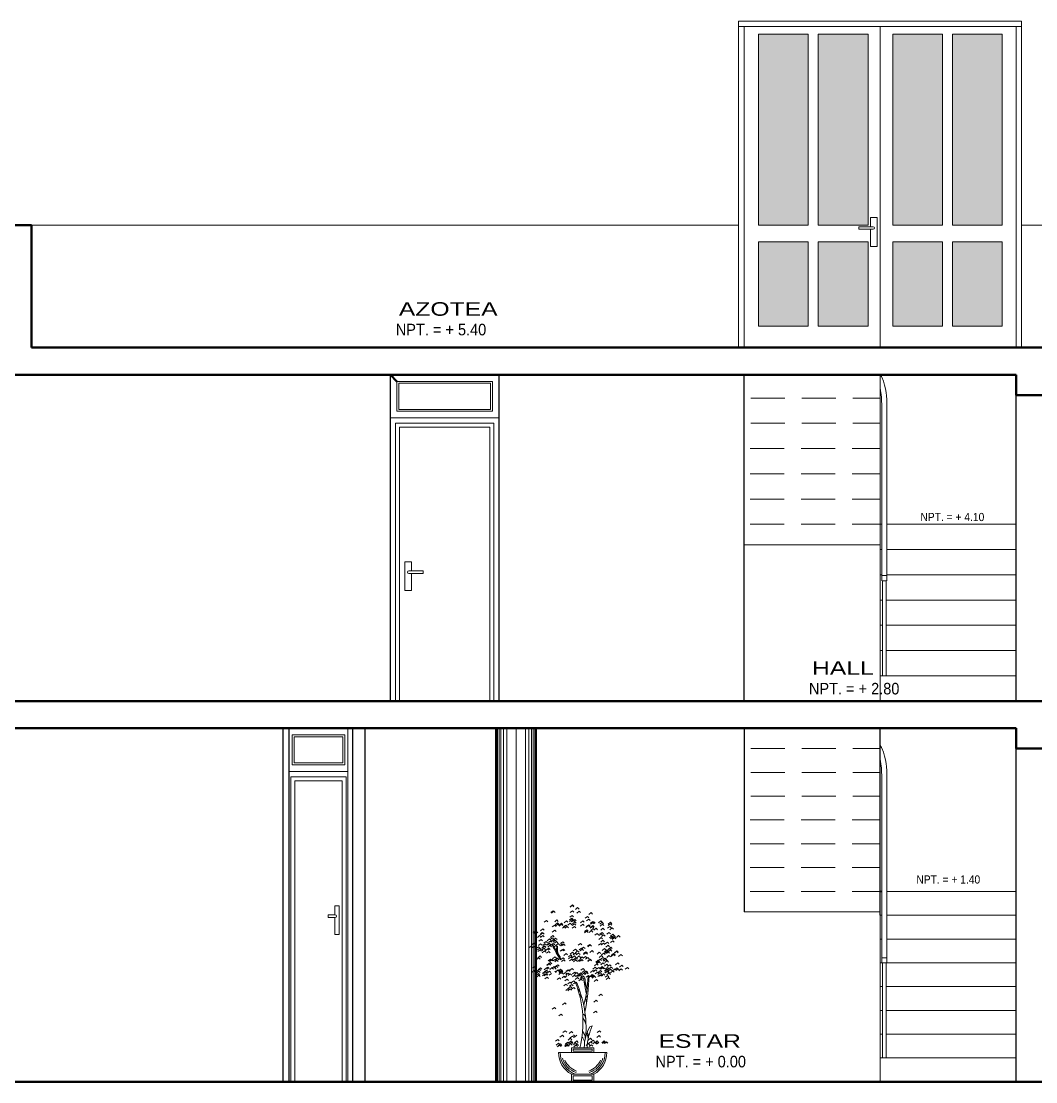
# Model space of a CAD drawing. Header units: millimetres. Extents: x 2033 to 2295, y 1536 to 1691.
# Drawn here: x 2142.17 to 2149.63, y 1618.87 to 1626.67 of the extents above; entities that cross this region are included whole.
import ezdxf

# ---------------------------------------------------------------- set-up
doc = ezdxf.new("R2010")
doc.units = ezdxf.units.MM
doc.linetypes.add('HIDDEN2', pattern=[4.7625, 3.175, -1.5875])
doc.linetypes.add('RAYITAS', pattern=[0.375, 0.25, -0.125])
for name, color, linetype, lineweight in [('Detalles', 245, 'Continuous', 13), ('FACHADA', 40, 'Continuous', 35), ('muro bajo', 61, 'Continuous', 30), ('muroalto', 12, 'Continuous', 50), ('murolejos', 73, 'Continuous', 18), ('MUROS BAJOS', 80, 'Continuous', 25), ('PROYECCIONES', 127, 'HIDDEN2', 5), ('Puertas y ventanas', 163, 'Continuous', 5), ('TEXTOS', 7, 'Continuous', 5), ('Texturas', 8, 'Continuous', 0), ('Verde', 58, 'Continuous', 13)]:
    doc.layers.add(name, color=color, linetype=linetype, lineweight=lineweight)
doc.styles.add('ARDELG', font='arial.ttf', dxfattribs={"width": 0.9, "height": 0.1})
doc.styles.add('ARIAL', font='arial.ttf', dxfattribs={"width": 1.3, "height": 0.1})

# ---------------------------------------------------------------- blocks, each defined once
blk = doc.blocks.new('MANETA1D', base_point=(2.65, 2.69))
for points in [[(2.65, 2.55), (2.65, 2.77), (2.7, 2.77), (2.7, 2.7)], [(2.7, 2.68), (2.7, 2.55), (2.65, 2.55)]]:
    blk.add_lwpolyline(points)
blk.add_lwpolyline([(2.68, 2.7), (2.79, 2.7), (2.79, 2.68), (2.68, 2.68, -1), (2.68, 2.7)], format="xyb")
blk = doc.blocks.new('verdes')
for p, q in [((737.868, 510.578), (737.84, 510.555)), ((737.886, 510.56), (737.868, 510.578)), ((738.108, 510.652), (738.08, 510.629)), ((738.108, 510.646), (738.08, 510.623)), ((738.108, 510.578), (738.08, 510.555)), ((738.125, 510.635), (738.108, 510.652)), ((738.125, 510.629), (738.108, 510.646)), ((738.125, 510.56), (738.108, 510.578)), ((738.171, 510.617), (738.143, 510.595)), ((738.188, 510.6), (738.171, 510.617)), ((737.783, 510.458), (737.754, 510.435)), ((737.8, 510.441), (737.783, 510.458)), ((737.874, 510.572), (737.846, 510.549)), ((737.891, 510.555), (737.874, 510.572)), ((737.914, 510.464), (737.886, 510.441)), ((737.931, 510.446), (737.914, 510.464)), ((738.034, 510.452), (738.005, 510.429)), ((738.051, 510.435), (738.034, 510.452)), ((738.097, 510.486), (738.068, 510.464)), ((738.097, 510.469), (738.068, 510.446)), ((738.103, 510.521), (738.074, 510.498)), ((738.12, 510.464), (738.091, 510.441)), ((738.114, 510.469), (738.097, 510.486)), ((738.114, 510.452), (738.097, 510.469)), ((738.12, 510.504), (738.103, 510.521)), ((738.137, 510.469), (738.108, 510.446)), ((738.137, 510.446), (738.12, 510.464)), ((738.154, 510.452), (738.137, 510.469)), ((738.188, 510.572), (738.16, 510.549)), ((738.205, 510.555), (738.188, 510.572)), ((738.234, 510.452), (738.205, 510.429)), ((738.251, 510.435), (738.234, 510.452)), ((738.291, 510.509), (738.262, 510.486)), ((738.308, 510.475), (738.28, 510.452)), ((738.308, 510.492), (738.291, 510.509)), ((738.337, 510.555), (738.308, 510.532)), ((738.337, 510.555), (738.308, 510.532)), ((738.325, 510.458), (738.308, 510.475)), ((738.36, 510.446), (738.331, 510.424)), ((738.354, 510.538), (738.337, 510.555)), ((738.354, 510.538), (738.337, 510.555)), ((738.377, 510.429), (738.36, 510.446)), ((738.457, 510.452), (738.428, 510.429)), ((738.474, 510.435), (738.457, 510.452)), ((737.645, 510.326), (737.616, 510.303)), ((737.662, 510.32), (737.633, 510.297)), ((737.662, 510.309), (737.645, 510.326)), ((737.679, 510.303), (737.662, 510.32)), ((737.739, 510.353), (737.71, 510.33)), ((737.756, 510.336), (737.739, 510.353)), ((737.886, 510.401), (737.857, 510.378)), ((737.886, 510.338), (737.857, 510.315)), ((737.903, 510.384), (737.886, 510.401)), ((737.903, 510.321), (737.886, 510.338)), ((737.92, 510.429), (737.891, 510.406)), ((737.926, 510.412), (737.897, 510.389)), ((737.937, 510.412), (737.92, 510.429)), ((737.943, 510.395), (737.926, 510.412)), ((737.971, 510.424), (737.943, 510.401)), ((737.971, 510.412), (737.943, 510.389)), ((737.988, 510.406), (737.971, 510.424)), ((737.988, 510.395), (737.971, 510.412)), ((738.011, 510.384), (737.983, 510.361)), ((738.023, 510.401), (737.994, 510.378)), ((738.028, 510.367), (738.011, 510.384)), ((738.04, 510.384), (738.011, 510.361)), ((738.04, 510.384), (738.023, 510.401)), ((738.057, 510.367), (738.04, 510.384)), ((738.08, 510.424), (738.051, 510.401)), ((738.097, 510.406), (738.08, 510.424)), ((738.131, 510.418), (738.103, 510.395)), ((738.131, 510.384), (738.103, 510.361)), ((738.137, 510.441), (738.108, 510.418)), ((738.148, 510.401), (738.131, 510.418)), ((738.148, 510.367), (738.131, 510.384)), ((738.154, 510.424), (738.137, 510.441)), ((738.234, 510.412), (738.205, 510.389)), ((738.251, 510.395), (738.234, 510.412)), ((738.285, 510.344), (738.257, 510.321)), ((738.285, 510.344), (738.257, 510.321)), ((738.285, 510.327), (738.257, 510.304)), ((738.302, 510.395), (738.274, 510.372)), ((738.308, 510.406), (738.28, 510.384)), ((738.302, 510.327), (738.285, 510.344)), ((738.302, 510.327), (738.285, 510.344)), ((738.302, 510.309), (738.285, 510.327)), ((738.32, 510.378), (738.302, 510.395)), ((738.325, 510.389), (738.308, 510.406)), ((738.342, 510.332), (738.314, 510.309)), ((738.354, 510.384), (738.325, 510.361)), ((738.36, 510.435), (738.331, 510.412)), ((738.36, 510.395), (738.331, 510.372)), ((738.363, 510.357), (738.334, 510.334)), ((738.371, 510.441), (738.342, 510.418)), ((738.359, 510.315), (738.342, 510.332)), ((738.371, 510.367), (738.354, 510.384)), ((738.377, 510.418), (738.36, 510.435)), ((738.377, 510.378), (738.36, 510.395)), ((738.38, 510.34), (738.363, 510.357)), ((738.388, 510.424), (738.371, 510.441)), ((738.399, 510.361), (738.371, 510.338)), ((738.417, 510.344), (738.399, 510.361)), ((738.474, 510.435), (738.445, 510.412)), ((738.479, 510.412), (738.451, 510.389)), ((738.485, 510.361), (738.457, 510.338)), ((738.491, 510.418), (738.474, 510.435)), ((738.497, 510.395), (738.479, 510.412)), ((738.502, 510.344), (738.485, 510.361)), ((738.571, 510.384), (738.542, 510.361)), ((738.577, 510.435), (738.548, 510.412)), ((738.577, 510.418), (738.548, 510.395)), ((738.588, 510.367), (738.571, 510.384)), ((738.599, 510.367), (738.571, 510.344)), ((738.594, 510.418), (738.577, 510.435)), ((738.594, 510.401), (738.577, 510.418)), ((738.616, 510.349), (738.599, 510.367)), ((737.645, 510.183), (737.616, 510.16)), ((737.662, 510.166), (737.645, 510.183)), ((737.7, 510.271), (737.672, 510.248)), ((737.72, 510.224), (737.691, 510.201)), ((737.717, 510.254), (737.7, 510.271)), ((737.733, 510.309), (737.705, 510.286)), ((737.739, 510.304), (737.71, 510.281)), ((737.739, 510.271), (737.71, 510.248)), ((737.737, 510.207), (737.72, 510.224)), ((737.75, 510.292), (737.733, 510.309)), ((737.756, 510.287), (737.739, 510.304)), ((737.756, 510.254), (737.739, 510.271)), ((737.782, 510.199), (737.753, 510.177)), ((737.799, 510.182), (737.782, 510.199)), ((737.823, 510.23), (737.794, 510.207)), ((737.84, 510.207), (737.811, 510.184)), ((737.84, 510.212), (737.823, 510.23)), ((737.857, 510.242), (737.828, 510.219)), ((737.863, 510.27), (737.834, 510.247)), ((737.864, 510.218), (737.836, 510.195)), ((737.857, 510.19), (737.84, 510.207)), ((737.874, 510.225), (737.857, 510.242)), ((737.88, 510.252), (737.863, 510.27)), ((737.882, 510.201), (737.864, 510.218)), ((737.894, 510.212), (737.866, 510.189)), ((737.898, 510.238), (737.87, 510.215)), ((737.91, 510.198), (737.882, 510.175)), ((737.911, 510.195), (737.894, 510.212)), ((737.915, 510.221), (737.898, 510.238)), ((737.927, 510.181), (737.91, 510.198)), ((737.986, 510.194), (737.957, 510.171)), ((738.003, 510.177), (737.986, 510.194)), ((738.411, 510.298), (738.382, 510.275)), ((738.428, 510.281), (738.411, 510.298)), ((738.462, 510.292), (738.434, 510.27)), ((738.462, 510.247), (738.434, 510.224)), ((738.474, 510.309), (738.445, 510.287)), ((738.485, 510.212), (738.457, 510.19)), ((738.479, 510.275), (738.462, 510.292)), ((738.479, 510.23), (738.462, 510.247)), ((738.497, 510.281), (738.468, 510.258)), ((738.491, 510.292), (738.474, 510.309)), ((738.502, 510.195), (738.485, 510.212)), ((738.514, 510.264), (738.497, 510.281)), ((738.542, 510.19), (738.514, 510.167)), ((738.559, 510.309), (738.531, 510.287)), ((738.559, 510.173), (738.542, 510.19)), ((738.577, 510.292), (738.559, 510.309)), ((738.594, 510.264), (738.565, 510.241)), ((738.605, 510.287), (738.577, 510.264)), ((738.605, 510.252), (738.577, 510.23)), ((738.605, 510.207), (738.577, 510.184)), ((738.622, 510.27), (738.594, 510.247)), ((738.611, 510.247), (738.594, 510.264)), ((738.628, 510.252), (738.599, 510.23)), ((738.628, 510.252), (738.599, 510.23)), ((738.628, 510.247), (738.599, 510.224)), ((738.622, 510.27), (738.605, 510.287)), ((738.622, 510.235), (738.605, 510.252)), ((738.622, 510.19), (738.605, 510.207)), ((738.639, 510.252), (738.622, 510.27)), ((738.645, 510.235), (738.628, 510.252)), ((738.645, 510.235), (738.628, 510.252)), ((738.645, 510.23), (738.628, 510.247)), ((738.679, 510.27), (738.651, 510.247)), ((738.696, 510.252), (738.679, 510.27)), ((737.595, 510.141), (737.566, 510.118)), ((737.612, 510.124), (737.595, 510.141)), ((737.629, 510.177), (737.6, 510.154)), ((737.642, 510.141), (737.613, 510.118)), ((737.646, 510.16), (737.629, 510.177)), ((737.659, 510.124), (737.642, 510.141)), ((737.686, 510.133), (737.657, 510.11)), ((737.703, 510.115), (737.674, 510.093)), ((737.707, 510.096), (737.679, 510.073)), ((737.712, 510.169), (737.684, 510.146)), ((737.703, 510.115), (737.686, 510.133)), ((737.72, 510.098), (737.703, 510.115)), ((737.724, 510.079), (737.707, 510.096)), ((737.729, 510.152), (737.712, 510.169)), ((737.756, 510.113), (737.727, 510.09)), ((737.758, 510.081), (737.73, 510.058)), ((737.761, 510.143), (737.733, 510.121)), ((737.761, 510.138), (737.733, 510.115)), ((737.766, 510.169), (737.738, 510.146)), ((737.773, 510.096), (737.756, 510.113)), ((737.775, 510.064), (737.758, 510.081)), ((737.778, 510.126), (737.761, 510.143)), ((737.778, 510.121), (737.761, 510.138)), ((737.783, 510.152), (737.766, 510.169)), ((737.797, 510.105), (737.769, 510.083)), ((737.812, 510.115), (737.783, 510.092)), ((737.812, 510.074), (737.783, 510.051)), ((737.817, 510.178), (737.788, 510.155)), ((737.823, 510.173), (737.794, 510.15)), ((737.814, 510.088), (737.797, 510.105)), ((737.828, 510.15), (737.8, 510.127)), ((737.828, 510.15), (737.8, 510.127)), ((737.829, 510.098), (737.812, 510.115)), ((737.829, 510.057), (737.812, 510.074)), ((737.834, 510.161), (737.817, 510.178)), ((737.84, 510.155), (737.823, 510.173)), ((737.846, 510.133), (737.828, 510.15)), ((737.868, 510.173), (737.84, 510.15)), ((737.886, 510.155), (737.868, 510.173)), ((737.902, 510.148), (737.88, 510.13)), ((737.928, 510.172), (737.899, 510.149)), ((737.919, 510.131), (737.902, 510.148)), ((737.945, 510.155), (737.928, 510.172)), ((737.978, 510.168), (737.949, 510.145)), ((737.983, 510.098), (737.954, 510.076)), ((737.994, 510.104), (737.965, 510.081)), ((738, 510.164), (737.971, 510.142)), ((737.995, 510.151), (737.978, 510.168)), ((738, 510.081), (737.983, 510.098)), ((738.011, 510.087), (737.994, 510.104)), ((738.017, 510.147), (738, 510.164)), ((738.108, 510.064), (738.08, 510.041)), ((738.125, 510.047), (738.108, 510.064)), ((738.143, 510.104), (738.114, 510.081)), ((738.143, 510.053), (738.114, 510.03)), ((738.16, 510.087), (738.143, 510.104)), ((738.171, 510.081), (738.143, 510.058)), ((738.16, 510.036), (738.143, 510.053)), ((738.182, 510.053), (738.154, 510.03)), ((738.188, 510.064), (738.171, 510.081)), ((738.205, 510.173), (738.177, 510.15)), ((738.2, 510.036), (738.182, 510.053)), ((738.217, 510.115), (738.188, 510.093)), ((738.228, 510.104), (738.2, 510.081)), ((738.222, 510.155), (738.205, 510.173)), ((738.245, 510.127), (738.217, 510.104)), ((738.234, 510.098), (738.217, 510.115)), ((738.245, 510.087), (738.228, 510.104)), ((738.262, 510.11), (738.245, 510.127)), ((738.274, 510.07), (738.245, 510.047)), ((738.274, 510.058), (738.245, 510.036)), ((738.274, 510.058), (738.245, 510.036)), ((738.291, 510.053), (738.274, 510.07)), ((738.291, 510.041), (738.274, 510.058)), ((738.291, 510.041), (738.274, 510.058)), ((738.32, 510.161), (738.291, 510.138)), ((738.325, 510.155), (738.297, 510.133)), ((738.337, 510.144), (738.32, 510.161)), ((738.35, 510.084), (738.322, 510.061)), ((738.342, 510.138), (738.325, 510.155)), ((738.367, 510.066), (738.35, 510.084)), ((738.439, 510.064), (738.411, 510.041)), ((738.457, 510.173), (738.428, 510.15)), ((738.457, 510.047), (738.439, 510.064)), ((738.474, 510.155), (738.457, 510.173)), ((738.491, 510.178), (738.462, 510.155)), ((738.497, 510.053), (738.468, 510.03)), ((738.502, 510.11), (738.474, 510.087)), ((738.508, 510.161), (738.491, 510.178)), ((738.525, 510.07), (738.497, 510.047)), ((738.514, 510.036), (738.497, 510.053)), ((738.519, 510.093), (738.502, 510.11)), ((738.531, 510.093), (738.502, 510.07)), ((738.542, 510.081), (738.514, 510.058)), ((738.548, 510.15), (738.519, 510.127)), ((738.548, 510.07), (738.519, 510.047)), ((738.542, 510.053), (738.525, 510.07)), ((738.548, 510.076), (738.531, 510.093)), ((738.571, 510.11), (738.542, 510.087)), ((738.559, 510.064), (738.542, 510.081)), ((738.565, 510.133), (738.548, 510.15)), ((738.577, 510.093), (738.548, 510.07)), ((738.565, 510.053), (738.548, 510.07)), ((738.582, 510.127), (738.554, 510.104)), ((738.588, 510.093), (738.571, 510.11)), ((738.594, 510.076), (738.577, 510.093)), ((738.599, 510.11), (738.582, 510.127)), ((738.656, 510.081), (738.628, 510.058)), ((738.656, 510.076), (738.628, 510.053)), ((738.674, 510.064), (738.656, 510.081)), ((738.674, 510.058), (738.656, 510.076)), ((737.689, 509.995), (737.661, 509.973)), ((737.706, 510.018), (737.677, 509.995)), ((737.706, 509.978), (737.689, 509.995)), ((737.723, 510), (737.706, 510.018)), ((737.817, 509.927), (737.788, 509.904)), ((737.817, 509.921), (737.788, 509.899)), ((737.834, 509.979), (737.806, 509.956)), ((737.834, 509.939), (737.806, 509.916)), ((737.846, 509.973), (737.817, 509.95)), ((737.834, 509.91), (737.817, 509.927)), ((737.834, 509.904), (737.817, 509.921)), ((737.857, 509.973), (737.828, 509.95)), ((737.851, 509.961), (737.834, 509.979)), ((737.851, 509.921), (737.834, 509.939)), ((737.863, 509.956), (737.846, 509.973)), ((737.874, 509.956), (737.857, 509.973)), ((737.89, 510.006), (737.861, 509.983)), ((737.897, 509.979), (737.868, 509.956)), ((737.914, 509.967), (737.886, 509.944)), ((737.907, 509.989), (737.89, 510.006)), ((737.921, 509.989), (737.893, 509.966)), ((737.914, 509.962), (737.897, 509.979)), ((737.931, 509.95), (737.914, 509.967)), ((737.938, 509.971), (737.921, 509.989)), ((737.992, 509.996), (737.963, 509.973)), ((737.999, 509.972), (737.971, 509.949)), ((738.009, 509.979), (737.992, 509.996)), ((738.016, 509.954), (737.999, 509.972)), ((738.028, 510.047), (738, 510.024)), ((738.045, 510.03), (738.028, 510.047)), ((738.085, 510.03), (738.057, 510.007)), ((738.087, 510.006), (738.059, 509.983)), ((738.098, 509.98), (738.069, 509.958)), ((738.103, 510.013), (738.085, 510.03)), ((738.104, 509.989), (738.087, 510.006)), ((738.115, 509.963), (738.098, 509.98)), ((738.131, 510.018), (738.103, 509.996)), ((738.131, 509.984), (738.103, 509.961)), ((738.149, 509.97), (738.12, 509.947)), ((738.154, 509.996), (738.125, 509.973)), ((738.148, 510.001), (738.131, 510.018)), ((738.148, 509.967), (738.131, 509.984)), ((738.166, 509.953), (738.149, 509.97)), ((738.171, 509.979), (738.154, 509.996)), ((738.188, 510.018), (738.16, 509.996)), ((738.2, 509.973), (738.171, 509.95)), ((738.205, 510.001), (738.188, 510.018)), ((738.222, 509.973), (738.194, 509.95)), ((738.228, 510.007), (738.2, 509.984)), ((738.217, 509.956), (738.2, 509.973)), ((738.24, 509.956), (738.222, 509.973)), ((738.245, 509.99), (738.228, 510.007)), ((738.268, 510.013), (738.24, 509.99)), ((738.285, 509.996), (738.268, 510.013)), ((738.297, 510.001), (738.268, 509.979)), ((738.314, 509.984), (738.297, 510.001)), ((738.325, 509.979), (738.297, 509.956)), ((738.325, 509.973), (738.297, 509.95)), ((738.342, 509.961), (738.325, 509.979)), ((738.342, 509.956), (738.325, 509.973)), ((738.408, 509.919), (738.38, 509.896)), ((738.424, 509.965), (738.395, 509.942)), ((738.429, 509.955), (738.4, 509.932)), ((738.426, 509.902), (738.408, 509.919)), ((738.439, 509.945), (738.41, 509.922)), ((738.449, 509.98), (738.421, 509.958)), ((738.441, 509.948), (738.424, 509.965)), ((738.446, 509.938), (738.429, 509.955)), ((738.468, 510.024), (738.439, 510.001)), ((738.456, 509.928), (738.439, 509.945)), ((738.466, 509.963), (738.449, 509.98)), ((738.485, 510.001), (738.457, 509.979)), ((738.485, 509.933), (738.457, 509.91)), ((738.485, 510.007), (738.468, 510.024)), ((738.502, 509.984), (738.485, 510.001)), ((738.514, 509.99), (738.485, 509.967)), ((738.502, 509.916), (738.485, 509.933)), ((738.521, 509.975), (738.492, 509.952)), ((738.536, 509.96), (738.507, 509.937)), ((738.531, 509.973), (738.514, 509.99)), ((738.538, 509.958), (738.521, 509.975)), ((738.559, 510.024), (738.531, 510.001)), ((738.553, 509.943), (738.536, 509.96)), ((738.577, 510.007), (738.559, 510.024)), ((738.616, 510.047), (738.588, 510.024)), ((738.616, 510.036), (738.588, 510.013)), ((738.634, 510.03), (738.616, 510.047)), ((738.634, 510.018), (738.616, 510.036)), ((738.668, 509.933), (738.639, 509.91)), ((738.685, 509.916), (738.668, 509.933)), ((738.708, 510.036), (738.679, 510.013)), ((738.725, 510.018), (738.708, 510.036)), ((737.628, 509.836), (737.599, 509.814)), ((737.642, 509.888), (737.613, 509.865)), ((737.645, 509.819), (737.628, 509.836)), ((737.659, 509.871), (737.642, 509.888)), ((737.684, 509.799), (737.655, 509.776)), ((737.69, 509.828), (737.661, 509.805)), ((737.697, 509.853), (737.669, 509.83)), ((737.709, 509.87), (737.68, 509.847)), ((737.701, 509.782), (737.684, 509.799)), ((737.707, 509.811), (737.69, 509.828)), ((737.714, 509.836), (737.697, 509.853)), ((737.726, 509.853), (737.709, 509.87)), ((737.766, 509.824), (737.737, 509.802)), ((737.766, 509.796), (737.737, 509.773)), ((737.771, 509.824), (737.743, 509.802)), ((737.783, 509.87), (737.754, 509.847)), ((737.783, 509.842), (737.754, 509.819)), ((737.783, 509.796), (737.754, 509.773)), ((737.783, 509.807), (737.766, 509.824)), ((737.783, 509.779), (737.766, 509.796)), ((737.8, 509.881), (737.771, 509.859)), ((737.788, 509.807), (737.771, 509.824)), ((737.8, 509.853), (737.783, 509.87)), ((737.8, 509.824), (737.783, 509.842)), ((737.8, 509.779), (737.783, 509.796)), ((737.822, 509.828), (737.794, 509.805)), ((737.817, 509.864), (737.8, 509.881)), ((737.848, 509.802), (737.819, 509.779)), ((737.839, 509.811), (737.822, 509.828)), ((737.853, 509.873), (737.824, 509.851)), ((737.88, 509.887), (737.851, 509.864)), ((737.87, 509.856), (737.853, 509.873)), ((737.908, 509.893), (737.88, 509.87)), ((737.897, 509.87), (737.88, 509.887)), ((737.903, 509.853), (737.886, 509.87)), ((737.906, 509.811), (737.889, 509.828)), ((737.926, 509.91), (737.897, 509.887)), ((737.931, 509.847), (737.903, 509.824)), ((737.926, 509.876), (737.908, 509.893)), ((737.943, 509.893), (737.926, 509.91)), ((737.96, 509.853), (737.931, 509.83)), ((737.948, 509.83), (737.931, 509.847)), ((737.965, 509.813), (737.937, 509.79)), ((737.971, 509.842), (737.943, 509.819)), ((737.971, 509.83), (737.943, 509.807)), ((737.977, 509.836), (737.96, 509.853)), ((737.983, 509.796), (737.965, 509.813)), ((737.988, 509.824), (737.971, 509.842)), ((737.988, 509.813), (737.971, 509.83)), ((738.02, 509.814), (737.991, 509.791)), ((738.037, 509.797), (738.02, 509.814)), ((738.053, 509.847), (738.024, 509.824)), ((738.053, 509.803), (738.024, 509.78)), ((738.063, 509.847), (738.034, 509.824)), ((738.08, 509.797), (738.052, 509.775)), ((738.07, 509.83), (738.053, 509.847)), ((738.07, 509.786), (738.053, 509.803)), ((738.08, 509.83), (738.063, 509.847)), ((738.103, 509.864), (738.074, 509.842)), ((738.097, 509.78), (738.08, 509.797)), ((738.12, 509.847), (738.103, 509.864)), ((738.137, 509.819), (738.108, 509.796)), ((738.16, 509.813), (738.131, 509.79)), ((738.154, 509.802), (738.137, 509.819)), ((738.177, 509.796), (738.16, 509.813)), ((738.194, 509.796), (738.165, 509.773)), ((738.211, 509.807), (738.182, 509.784)), ((738.211, 509.779), (738.194, 509.796)), ((738.24, 509.864), (738.211, 509.842)), ((738.228, 509.79), (738.211, 509.807)), ((738.251, 509.807), (738.222, 509.784)), ((738.257, 509.836), (738.228, 509.813)), ((738.257, 509.847), (738.24, 509.864)), ((738.28, 509.83), (738.251, 509.807)), ((738.268, 509.79), (738.251, 509.807)), ((738.274, 509.819), (738.257, 509.836)), ((738.285, 509.813), (738.257, 509.79)), ((738.297, 509.813), (738.28, 509.83)), ((738.302, 509.796), (738.285, 509.813)), ((738.357, 509.838), (738.329, 509.815)), ((738.375, 509.821), (738.357, 509.838)), ((738.388, 509.879), (738.359, 509.856)), ((738.393, 509.848), (738.365, 509.825)), ((738.405, 509.861), (738.388, 509.879)), ((738.417, 509.819), (738.388, 509.796)), ((738.41, 509.831), (738.393, 509.848)), ((738.434, 509.876), (738.405, 509.853)), ((738.434, 509.802), (738.417, 509.819)), ((738.451, 509.813), (738.422, 509.79)), ((738.454, 509.838), (738.426, 509.815)), ((738.451, 509.859), (738.434, 509.876)), ((738.468, 509.79), (738.439, 509.767)), ((738.474, 509.887), (738.445, 509.864)), ((738.474, 509.876), (738.445, 509.853)), ((738.468, 509.796), (738.451, 509.813)), ((738.471, 509.821), (738.454, 509.838)), ((738.485, 509.881), (738.457, 509.859)), ((738.485, 509.876), (738.457, 509.853)), ((738.491, 509.796), (738.462, 509.773)), ((738.485, 509.773), (738.468, 509.79)), ((738.491, 509.87), (738.474, 509.887)), ((738.491, 509.859), (738.474, 509.876)), ((738.502, 509.864), (738.485, 509.881)), ((738.502, 509.859), (738.485, 509.876)), ((738.508, 509.779), (738.491, 509.796)), ((738.531, 509.916), (738.502, 509.893)), ((738.531, 509.853), (738.502, 509.83)), ((738.537, 509.83), (738.509, 509.808)), ((738.542, 509.876), (738.514, 509.853)), ((738.542, 509.853), (738.514, 509.83)), ((738.543, 509.83), (738.514, 509.808)), ((738.548, 509.899), (738.531, 509.916)), ((738.548, 509.836), (738.531, 509.853)), ((738.561, 509.807), (738.533, 509.784)), ((738.554, 509.813), (738.537, 509.83)), ((738.571, 509.91), (738.542, 509.887)), ((738.559, 509.859), (738.542, 509.876)), ((738.559, 509.836), (738.542, 509.853)), ((738.56, 509.813), (738.543, 509.83)), ((738.577, 509.853), (738.548, 509.83)), ((738.588, 509.881), (738.559, 509.859)), ((738.588, 509.881), (738.559, 509.859)), ((738.578, 509.79), (738.561, 509.807)), ((738.588, 509.893), (738.571, 509.91)), ((738.594, 509.836), (738.577, 509.853)), ((738.607, 509.833), (738.579, 509.81)), ((738.605, 509.864), (738.588, 509.881)), ((738.605, 509.864), (738.588, 509.881)), ((738.634, 509.859), (738.605, 509.836)), ((738.624, 509.816), (738.607, 509.833)), ((738.656, 509.87), (738.628, 509.847)), ((738.651, 509.842), (738.634, 509.859)), ((738.674, 509.859), (738.645, 509.836)), ((738.674, 509.853), (738.656, 509.87)), ((738.691, 509.842), (738.674, 509.859)), ((738.709, 509.858), (738.681, 509.835)), ((738.719, 509.904), (738.691, 509.881)), ((738.726, 509.841), (738.709, 509.858)), ((738.736, 509.887), (738.719, 509.904)), ((738.788, 509.876), (738.759, 509.853)), ((738.805, 509.859), (738.788, 509.876)), ((737.689, 509.78), (737.66, 509.757)), ((737.706, 509.763), (737.689, 509.78)), ((737.792, 509.757), (737.763, 509.734)), ((737.809, 509.74), (737.792, 509.757)), ((737.946, 509.747), (737.918, 509.725)), ((737.964, 509.73), (737.946, 509.747)), ((738.005, 509.767), (737.977, 509.745)), ((738.026, 509.67), (737.998, 509.647)), ((738.023, 509.75), (738.005, 509.767)), ((738.036, 509.772), (738.008, 509.749)), ((738.041, 509.731), (738.013, 509.708)), ((738.043, 509.653), (738.026, 509.67)), ((738.059, 509.714), (738.041, 509.731)), ((738.077, 509.695), (738.049, 509.672)), ((738.098, 509.665), (738.069, 509.642)), ((738.094, 509.678), (738.077, 509.695)), ((738.123, 509.71), (738.094, 509.688)), ((738.115, 509.648), (738.098, 509.665)), ((738.133, 509.782), (738.105, 509.759)), ((738.149, 509.695), (738.12, 509.672)), ((738.14, 509.693), (738.123, 509.71)), ((738.15, 509.765), (738.133, 509.782)), ((738.169, 509.751), (738.14, 509.728)), ((738.177, 509.784), (738.148, 509.762)), ((738.166, 509.678), (738.149, 509.695)), ((738.186, 509.734), (738.169, 509.751)), ((738.2, 509.784), (738.171, 509.762)), ((738.194, 509.767), (738.177, 509.784)), ((738.215, 509.731), (738.186, 509.708)), ((738.225, 509.751), (738.196, 509.728)), ((738.217, 509.767), (738.2, 509.784)), ((738.235, 509.772), (738.207, 509.749)), ((738.232, 509.714), (738.215, 509.731)), ((738.242, 509.734), (738.225, 509.751)), ((738.252, 509.754), (738.235, 509.772)), ((738.306, 509.777), (738.278, 509.754)), ((738.324, 509.76), (738.306, 509.777)), ((738.352, 509.787), (738.324, 509.764)), ((738.36, 509.784), (738.331, 509.762)), ((738.373, 509.777), (738.344, 509.754)), ((738.378, 509.767), (738.349, 509.744)), ((738.369, 509.77), (738.352, 509.787)), ((738.377, 509.767), (738.36, 509.784)), ((738.39, 509.76), (738.373, 509.777)), ((738.403, 509.726), (738.375, 509.703)), ((738.395, 509.749), (738.378, 509.767)), ((738.42, 509.709), (738.403, 509.726)), ((738.451, 509.784), (738.422, 509.762)), ((738.468, 509.767), (738.451, 509.784)), ((738.541, 509.777), (738.512, 509.754)), ((738.554, 509.75), (738.525, 509.727)), ((738.558, 509.76), (738.541, 509.777)), ((738.571, 509.733), (738.554, 509.75)), ((738.052, 509.614), (738.023, 509.591)), ((738.077, 509.609), (738.049, 509.586)), ((738.069, 509.597), (738.052, 509.614)), ((738.082, 509.639), (738.054, 509.616)), ((738.094, 509.592), (738.077, 509.609)), ((738.099, 509.622), (738.082, 509.639)), ((738.123, 509.629), (738.094, 509.606)), ((738.14, 509.612), (738.123, 509.629)), ((738.46, 509.545), (738.432, 509.522)), ((738.477, 509.528), (738.46, 509.545)), ((738.01, 509.437), (737.982, 509.414)), ((738.027, 509.42), (738.01, 509.437)), ((738.399, 509.47), (738.371, 509.447)), ((738.416, 509.453), (738.399, 509.47)), ((737.884, 509.381), (737.855, 509.358)), ((737.901, 509.364), (737.884, 509.381)), ((737.968, 509.297), (737.939, 509.274)), ((737.985, 509.28), (737.968, 509.297)), ((738.395, 509.334), (738.366, 509.311)), ((738.412, 509.317), (738.395, 509.334)), ((738.323, 509.141), (738.352, 509.152)), ((737.981, 509.034), (737.952, 509.012)), ((737.998, 509.017), (737.981, 509.034)), ((738.018, 509.091), (737.989, 509.068)), ((738.035, 509.073), (738.018, 509.091)), ((738.095, 509.081), (738.066, 509.058)), ((738.109, 509.025), (738.08, 509.002)), ((738.112, 509.064), (738.095, 509.081)), ((738.126, 509.008), (738.109, 509.025)), ((738.135, 509.022), (738.118, 509.039)), ((738.16, 509.034), (738.132, 509.012)), ((738.438, 509.03), (738.41, 509.007)), ((738.441, 509.091), (738.413, 509.068)), ((738.455, 509.013), (738.438, 509.03)), ((738.459, 509.073), (738.441, 509.091)), ((737.924, 508.983), (737.896, 508.96)), ((737.934, 508.936), (737.905, 508.913)), ((737.948, 508.913), (737.919, 508.89)), ((737.941, 508.966), (737.924, 508.983)), ((737.957, 508.927), (737.929, 508.904)), ((737.951, 508.919), (737.934, 508.936)), ((737.965, 508.895), (737.948, 508.913)), ((737.974, 508.909), (737.957, 508.927)), ((738.038, 508.931), (738.01, 508.908)), ((738.038, 508.917), (738.01, 508.894)), ((738.048, 508.95), (738.019, 508.927)), ((738.048, 508.917), (738.019, 508.894)), ((738.055, 508.914), (738.038, 508.931)), ((738.055, 508.9), (738.038, 508.917)), ((738.065, 508.933), (738.048, 508.95)), ((738.065, 508.9), (738.048, 508.917)), ((738.08, 508.997), (738.052, 508.974)), ((738.085, 508.931), (738.057, 508.908)), ((738.09, 508.964), (738.061, 508.941)), ((738.099, 508.95), (738.071, 508.927)), ((738.098, 508.98), (738.08, 508.997)), ((738.102, 508.914), (738.085, 508.931)), ((738.107, 508.947), (738.09, 508.964)), ((738.116, 508.933), (738.099, 508.95)), ((738.146, 508.941), (738.118, 508.918)), ((738.151, 508.913), (738.122, 508.89)), ((738.16, 508.964), (738.132, 508.941)), ((738.165, 508.927), (738.136, 508.904)), ((738.163, 508.924), (738.146, 508.941)), ((738.168, 508.895), (738.151, 508.913)), ((738.177, 508.947), (738.16, 508.964)), ((738.182, 508.909), (738.165, 508.927)), ((738.305, 508.931), (738.277, 508.908)), ((738.329, 508.997), (738.3, 508.974)), ((738.334, 508.955), (738.305, 508.932)), ((738.323, 508.914), (738.305, 508.931)), ((738.343, 508.917), (738.314, 508.894)), ((738.346, 508.98), (738.329, 508.997)), ((738.362, 508.973), (738.333, 508.951)), ((738.351, 508.938), (738.334, 508.955)), ((738.36, 508.9), (738.343, 508.917)), ((738.385, 508.95), (738.357, 508.927)), ((738.379, 508.956), (738.362, 508.973)), ((738.413, 508.964), (738.385, 508.941)), ((738.402, 508.933), (738.385, 508.95)), ((738.418, 508.928), (738.401, 508.945)), ((738.432, 508.945), (738.403, 508.923)), ((738.43, 508.947), (738.413, 508.964)), ((738.499, 508.964), (738.471, 508.941)), ((738.509, 508.955), (738.48, 508.932)), ((738.516, 508.947), (738.499, 508.964)), ((738.527, 508.955), (738.499, 508.932)), ((738.526, 508.938), (738.509, 508.955)), ((738.544, 508.938), (738.527, 508.955))]:
    blk.add_line(p, q)
for centre, radius, start, end in [((737.796, 510.108), 0.0679, 181.3335, 202.1891), ((739.69, 511.094), 2.064, 207.1577, 213.0517), ((739.286, 510.912), 1.611, 207.8766, 214.2363), ((737.866, 510.106), 0.0216, 22.6324, 87.9374), ((737.866, 510.073), 0.0385, 32.6198, 73.6546), ((738.054, 510.103), 0.145, 163.1081, 193.6935), ((737.952, 510.112), 0.0434, 182.7819, 224.8142), ((737.938, 510.143), 0.0273, 198.9795, 228.471), ((738.106, 510.109), 0.186, 170.6272, 204.1957), ((738.006, 510.024), 0.0682, 173.8615, 209.8149), ((738.215, 510.033), 0.262, 185.1042, 194.1522), ((736.92, 509.201), 1.317, 345.9121, 21.495), ((736.816, 509.12), 1.459, 355.8701, 23.1372), ((736.629, 509.832), 1.673, 345.2475, 357.6042), ((739.839, 509.917), 1.602, 186.3374, 193.0642), ((738.334, 509.734), 0.0905, 205.9682, 226.8238), ((738.341, 509.708), 0.092, 202.2909, 226.5055), ((739.684, 509.944), 1.439, 187.3314, 193.6446), ((735.563, 509.868), 2.752, 348.5633, 358.0236), ((738.09, 509.504), 0.131, 29.6806, 50.745), ((738.097, 509.439), 0.14, 23.9916, 47.819), ((738.196, 509.483), 0.091, 354.8198, 30.7732), ((737.938, 509.377), 0.349, 10.4825, 19.5306), ((738.211, 509.247), 0.057, 358.2527, 67.8953), ((737.963, 509.084), 0.321, 13.8165, 31.6603), ((738.771, 508.882), 0.518, 149.9581, 180.1346), ((739.036, 508.848), 0.749, 156.0303, 177.5218), ((738.041, 508.879), 0.229, 19.2989, 37.0977), ((738.107, 508.987), 0.159, 2.9533, 38.52), ((738.166, 508.99), 0.134, 343.8427, 28.9715), ((738.229, 509.023), 0.0765, 346.1505, 38.852)]:
    blk.add_arc(centre, radius, start, end)

msp = doc.modelspace()

# ---------------------------------------------------------------- hatches: boundary and pattern name
at = {"layer": 'Puertas y ventanas'}
h = msp.add_hatch(color=256, dxfattribs=at)
h.set_gradient(color1=(163, 163, 255), one_color=1, tint=1)
h.paths.add_polyline_path([(2147.9588, 1626.5738), (2147.592, 1626.5738), (2147.592, 1625.1688), (2147.9588, 1625.1688)])
h.paths.add_polyline_path([(2148.3979, 1626.5738), (2148.031, 1626.5738), (2148.031, 1625.1688), (2148.3979, 1625.1688)])
h.paths.add_polyline_path([(2147.9588, 1625.0465), (2147.592, 1625.0465), (2147.592, 1624.4249), (2147.9588, 1624.4249)])
h.paths.add_polyline_path([(2148.3979, 1625.0465), (2148.031, 1625.0465), (2148.031, 1624.4249), (2148.3979, 1624.4249)])
h.paths.add_polyline_path([(2148.5794, 1624.4249), (2148.9462, 1624.4249), (2148.9462, 1625.0465), (2148.5794, 1625.0465)])
h.paths.add_polyline_path([(2149.0184, 1624.4249), (2149.3853, 1624.4249), (2149.3853, 1625.0465), (2149.0184, 1625.0465)])
h.paths.add_polyline_path([(2148.5794, 1625.1688), (2148.9462, 1625.1688), (2148.9462, 1626.5738), (2148.5794, 1626.5738)])
h.paths.add_polyline_path([(2149.0184, 1625.1688), (2149.3853, 1625.1688), (2149.3853, 1626.5738), (2149.0184, 1626.5738)])

# ---------------------------------------------------------------- linework, layer by layer
at = {"layer": 'Detalles'}
for p, q in [((2148.4987, 1622.5531), (2148.4987, 1623.8376)), ((2148.5367, 1622.5531), (2148.5367, 1623.8379)), ((2148.4987, 1622.5911), (2148.5367, 1622.5911)), ((2148.5052, 1621.8545), (2148.5052, 1622.5531)), ((2148.5052, 1622.5531), (2148.5302, 1622.5531)), ((2148.5302, 1621.8545), (2148.5302, 1622.5531)), ((2148.4987, 1619.7424), (2148.4987, 1621.1091)), ((2148.5367, 1619.7424), (2148.5367, 1621.1091)), ((2148.4987, 1619.7804), (2148.5367, 1619.7804)), ((2148.4987, 1619.7424), (2148.5367, 1619.7424)), ((2148.5052, 1619.0438), (2148.5052, 1619.7424)), ((2148.5052, 1619.7424), (2148.5302, 1619.7424)), ((2148.5302, 1619.0438), (2148.5302, 1619.7424)), ((2146.1215, 1619.083), (2146.2168, 1619.083)), ((2146.4774, 1619.083), (2146.3821, 1619.083))]:
    msp.add_line(p, q, dxfattribs=at)
for points in [[(2146.2168, 1619.1194), (2146.3821, 1619.1194), (2146.3821, 1619.083), (2146.2168, 1619.083)], [(2146.2286, 1619.1075), (2146.3703, 1619.1075), (2146.3703, 1619.0949), (2146.2286, 1619.0949)], [(2146.2168, 1618.9255), (2146.3821, 1618.9255), (2146.3821, 1618.8688), (2146.2168, 1618.8688)], [(2146.2286, 1618.9136), (2146.3703, 1618.9136), (2146.3703, 1618.8806), (2146.2286, 1618.8806)]]:
    msp.add_lwpolyline(points, close=True, dxfattribs=at)
for radius, start, end in [(0.178, 180, 242.31494), (0.1661, 180, 251.58002), (0.1661, 288.41998, 0), (0.178, 297.68506, 0), (0.1542, 195.12978, 251.58002), (0.1424, 202.29, 251.58002), (0.1424, 288.41998, 337.71), (0.1542, 288.41998, 344.87022)]:
    msp.add_arc((2146.2995, 1619.083), radius, start, end, dxfattribs=at)
for points, knots in [([(2148.5367, 1623.8379), (2148.5358, 1623.9042), (2148.5349, 1623.9756), (2148.4928, 1624.0625), (2148.4896, 1624.0688)], [0, 0, 0, 0, 0.2155336, 0.2322873, 0.2322873, 0.2322873, 0.2322873]), ([(2148.5367, 1621.1091), (2148.5358, 1621.1753), (2148.5349, 1621.2485), (2148.4908, 1621.3378), (2148.4864, 1621.3462)], [0, 0, 0, 0, 0.2155336, 0.2378545, 0.2378545, 0.2378545, 0.2378545])]:
    msp.add_open_spline(points, degree=3, knots=knots, dxfattribs=at)
for points in [[(2148.4987, 1623.8374), (2148.4981, 1623.8832), (2148.4975, 1623.9251), (2148.4864, 1623.9705)], [(2148.4987, 1621.1086), (2148.4981, 1621.1543), (2148.4975, 1621.1963), (2148.4864, 1621.2416)]]:
    msp.add_open_spline(points, degree=3, dxfattribs=at)
at = {"layer": 'FACHADA'}
msp.add_line((2148.4864, 1620.2691), (2148.4987, 1620.2691), dxfattribs=at)
at = {"layer": 'muro bajo', "linetype": 'Continuous', "ltscale": 0.07}
for p, q in [((2145.6606, 1618.8688), (2145.6606, 1621.4688)), ((2145.9606, 1618.8688), (2145.9606, 1621.4688))]:
    msp.add_line(p, q, dxfattribs=at)
at = {"layer": 'muroalto'}
for p, q in [((2142.0961, 1625.1688), (2142.2461, 1625.1688)), ((2142.2461, 1624.2688), (2142.2461, 1625.1688)), ((2142.2461, 1624.2688), (2158.0231, 1624.2688)), ((2142.0961, 1624.0688), (2145.6856, 1624.0688)), ((2145.6856, 1624.0688), (2149.4864, 1624.0688)), ((2149.4864, 1623.9188), (2149.4864, 1624.0688)), ((2149.4864, 1623.9188), (2149.7364, 1623.9188)), ((2139.6661, 1621.6688), (2158.0231, 1621.6688)), ((2139.6661, 1621.4688), (2149.4864, 1621.4688)), ((2149.4864, 1621.3188), (2149.4864, 1621.4688)), ((2149.4864, 1621.3188), (2149.7364, 1621.3188)), ((2139.6661, 1618.8688), (2158.1752, 1618.8688))]:
    msp.add_line(p, q, dxfattribs=at)
at = {"layer": 'muroalto', "linetype": 'Continuous'}
msp.add_line((2144.9342, 1624.0198), (2144.8853, 1624.0688), dxfattribs=at)
at = {"layer": 'murolejos'}
for p, q in [((2142.2461, 1625.1688), (2147.4464, 1625.1688)), ((2149.5264, 1625.1688), (2158.0231, 1625.1688)), ((2148.4864, 1621.6688), (2148.4864, 1624.0688)), ((2148.4864, 1622.9688), (2148.4987, 1622.9688)), ((2148.5367, 1622.9688), (2149.4864, 1622.9688)), ((2147.4864, 1622.8188), (2148.4864, 1622.8188)), ((2148.4864, 1622.783), (2148.4987, 1622.783)), ((2148.5367, 1622.783), (2149.4864, 1622.783)), ((2148.4864, 1622.5972), (2148.4987, 1622.5972)), ((2148.5367, 1622.5972), (2149.4864, 1622.5972)), ((2148.4864, 1622.4115), (2148.5052, 1622.4115)), ((2148.5302, 1622.4115), (2149.4864, 1622.4115)), ((2148.4864, 1622.2258), (2148.5052, 1622.2258)), ((2148.5302, 1622.2258), (2149.4864, 1622.2258)), ((2148.4864, 1622.0402), (2148.5052, 1622.0402)), ((2148.5302, 1622.0402), (2149.4864, 1622.0402)), ((2148.4864, 1621.8545), (2149.4864, 1621.8545)), ((2148.4864, 1618.8688), (2148.4864, 1620.2691)), ((2148.5367, 1620.2691), (2149.4864, 1620.2691)), ((2148.4864, 1620.1191), (2147.4864, 1620.1191)), ((2148.4864, 1620.0938), (2148.4987, 1620.0938)), ((2148.5367, 1620.0938), (2149.4864, 1620.0938)), ((2148.4864, 1619.9188), (2148.4987, 1619.9188)), ((2148.5367, 1619.9188), (2149.4864, 1619.9188)), ((2148.4864, 1619.7438), (2148.4987, 1619.7438)), ((2148.5367, 1619.7438), (2149.4864, 1619.7438)), ((2148.4864, 1619.5689), (2148.5052, 1619.5689)), ((2148.5302, 1619.5689), (2149.4864, 1619.5689)), ((2148.4864, 1619.3938), (2148.5052, 1619.3938)), ((2148.5302, 1619.3938), (2149.4864, 1619.3938)), ((2148.4864, 1619.2188), (2148.5052, 1619.2188)), ((2148.5302, 1619.2188), (2149.4864, 1619.2188)), ((2148.4864, 1619.0438), (2149.4864, 1619.0438))]:
    msp.add_line(p, q, dxfattribs=at)
at = {"layer": 'MUROS BAJOS'}
for p, q in [((2144.8853, 1621.6688), (2144.8853, 1624.0688)), ((2145.6856, 1621.6688), (2145.6856, 1624.0688)), ((2147.4864, 1621.6688), (2147.4864, 1624.0688)), ((2149.4864, 1621.6688), (2149.4864, 1623.9188)), ((2144.0961, 1618.8688), (2144.0961, 1621.4688)), ((2144.1411, 1618.8688), (2144.1411, 1621.4688)), ((2144.6094, 1618.8688), (2144.6094, 1621.4688)), ((2144.7011, 1618.8688), (2144.7011, 1621.4688)), ((2147.4864, 1621.4688), (2147.4864, 1620.1191)), ((2148.4864, 1620.0938), (2148.4864, 1621.4688)), ((2149.4864, 1618.8688), (2149.4864, 1621.3188))]:
    msp.add_line(p, q, dxfattribs=at)
at = {"layer": 'PROYECCIONES', "linetype": 'RAYITAS'}
for p, q in [((2147.5367, 1623.8973), (2148.4864, 1623.8973)), ((2147.5367, 1623.7115), (2148.4864, 1623.7115)), ((2147.5302, 1623.5258), (2148.4864, 1623.5258)), ((2147.5302, 1623.3401), (2148.4864, 1623.3401)), ((2147.5302, 1623.1545), (2148.4864, 1623.1545)), ((2147.5302, 1622.9688), (2148.4864, 1622.9688)), ((2147.5367, 1621.3191), (2148.4864, 1621.3191)), ((2147.5367, 1621.1441), (2148.4864, 1621.1441)), ((2147.5367, 1620.9691), (2148.4864, 1620.9691)), ((2147.5302, 1620.7942), (2148.4864, 1620.7942)), ((2147.5302, 1620.6191), (2148.4864, 1620.6191)), ((2147.5302, 1620.4441), (2148.4864, 1620.4441)), ((2147.5302, 1620.2691), (2148.4864, 1620.2691))]:
    msp.add_line(p, q, dxfattribs=at)
at = {"layer": 'Puertas y ventanas'}
for p, q in [((2147.4464, 1626.6688), (2149.5264, 1626.6688)), ((2147.4464, 1624.2688), (2147.4464, 1626.6688)), ((2147.4464, 1626.6288), (2149.5264, 1626.6288)), ((2147.4864, 1624.2688), (2147.4864, 1626.6288)), ((2148.4864, 1624.2688), (2148.4864, 1626.6288)), ((2149.4864, 1624.2688), (2149.4864, 1626.6288)), ((2149.5264, 1624.2688), (2149.5264, 1626.6688)), ((2145.6363, 1624.0198), (2144.9342, 1624.0198)), ((2144.9342, 1624.0198), (2144.9342, 1623.8001)), ((2145.6229, 1624.0064), (2144.9477, 1624.0064)), ((2144.9477, 1624.0064), (2144.9477, 1623.8135)), ((2145.6229, 1624.0064), (2145.6229, 1623.8135)), ((2145.6363, 1624.0198), (2145.6363, 1623.8001)), ((2144.9477, 1623.8135), (2145.6229, 1623.8135)), ((2144.8853, 1623.7511), (2145.6853, 1623.7511)), ((2144.8853, 1623.7511), (2145.6853, 1623.7511)), ((2144.9342, 1623.8001), (2145.6363, 1623.8001)), ((2144.924, 1621.6688), (2144.924, 1623.7124)), ((2144.924, 1623.7124), (2145.6466, 1623.7124)), ((2144.953, 1621.6688), (2144.953, 1623.6833)), ((2144.953, 1623.6833), (2145.6175, 1623.6833)), ((2145.6175, 1621.6688), (2145.6175, 1623.6833)), ((2145.6466, 1621.6688), (2145.6466, 1623.7124)), ((2144.5727, 1618.8688), (2144.5727, 1621.4688)), ((2144.1636, 1621.4198), (2144.5502, 1621.4198)), ((2144.1636, 1621.4198), (2144.1636, 1621.2001)), ((2144.1771, 1621.4064), (2144.5368, 1621.4064)), ((2144.1771, 1621.4064), (2144.1771, 1621.2135)), ((2144.5368, 1621.4064), (2144.5368, 1621.2135)), ((2144.5502, 1621.4198), (2144.5502, 1621.2001)), ((2144.5502, 1621.2001), (2144.1636, 1621.2001)), ((2144.5368, 1621.2135), (2144.1771, 1621.2135)), ((2144.5727, 1621.1511), (2144.1411, 1621.1511)), ((2144.5727, 1621.1511), (2144.1411, 1621.1511)), ((2144.5605, 1621.1124), (2144.1534, 1621.1124)), ((2144.1534, 1618.8688), (2144.1534, 1621.1124)), ((2144.5314, 1621.0833), (2144.1824, 1621.0833)), ((2144.1824, 1618.8688), (2144.1824, 1621.0833)), ((2144.5314, 1618.8688), (2144.5314, 1621.0833)), ((2144.5605, 1618.8688), (2144.5605, 1621.1124)), ((2144.5098, 1620.164), (2144.4772, 1620.164)), ((2144.4772, 1620.164), (2144.4772, 1620.0962)), ((2144.5098, 1619.951), (2144.5098, 1620.164)), ((2144.4807, 1620.0962), (2144.4275, 1620.0962)), ((2144.4275, 1620.0962), (2144.4275, 1620.0769)), ((2144.4275, 1620.0769), (2144.4807, 1620.0769)), ((2144.4772, 1620.0769), (2144.4772, 1619.951)), ((2144.4772, 1619.951), (2144.5098, 1619.951))]:
    msp.add_line(p, q, dxfattribs=at)
for points in [[(2147.592, 1625.1688), (2147.9588, 1625.1688), (2147.9588, 1626.5738), (2147.592, 1626.5738)], [(2148.031, 1625.1688), (2148.3979, 1625.1688), (2148.3979, 1626.5738), (2148.031, 1626.5738)], [(2148.5794, 1625.1688), (2148.9462, 1625.1688), (2148.9462, 1626.5738), (2148.5794, 1626.5738)], [(2149.0184, 1625.1688), (2149.3853, 1625.1688), (2149.3853, 1626.5738), (2149.0184, 1626.5738)], [(2147.592, 1625.0465), (2147.9588, 1625.0465), (2147.9588, 1624.4249), (2147.592, 1624.4249)], [(2148.031, 1625.0465), (2148.3979, 1625.0465), (2148.3979, 1624.4249), (2148.031, 1624.4249)], [(2148.5794, 1625.0465), (2148.9462, 1625.0465), (2148.9462, 1624.4249), (2148.5794, 1624.4249)], [(2149.0184, 1625.0465), (2149.3853, 1625.0465), (2149.3853, 1624.4249), (2149.0184, 1624.4249)]]:
    msp.add_lwpolyline(points, close=True, dxfattribs=at)
msp.add_arc((2144.4807, 1620.0865), 0.00968, 270, 90, dxfattribs=at)
at = {"layer": 'Texturas', "linetype": 'Continuous', "ltscale": 0.07}
for p, q in [((2145.6665, 1618.8688), (2145.6665, 1621.4688)), ((2145.6742, 1618.8688), (2145.6742, 1621.4688)), ((2145.6851, 1618.8688), (2145.6851, 1621.4688)), ((2145.6972, 1618.8688), (2145.6972, 1621.4688)), ((2145.7172, 1618.8688), (2145.7172, 1621.4688)), ((2145.7429, 1618.8688), (2145.7429, 1621.4688)), ((2145.8106, 1618.8688), (2145.8106, 1621.4688)), ((2145.8784, 1618.8688), (2145.8784, 1621.4688)), ((2145.9041, 1618.8688), (2145.9041, 1621.4688)), ((2145.9241, 1618.8688), (2145.9241, 1621.4688)), ((2145.9362, 1618.8688), (2145.9362, 1621.4688)), ((2145.947, 1618.8688), (2145.947, 1621.4688)), ((2145.9548, 1618.8688), (2145.9548, 1621.4688))]:
    msp.add_line(p, q, dxfattribs=at)

# ---------------------------------------------------------------- block references
at = {"layer": 'Puertas y ventanas', "yscale": 0.9677810235068591, "zscale": 0.9677810235068591}
for p, xscale in [((2148.4651, 1625.148), -0.9677810235068591), ((2144.9917, 1622.6165), 0.9677810235068591)]:
    msp.add_blockref('MANETA1D', p, dxfattribs=dict(at, xscale=xscale))
at = {"layer": 'Verde', "xscale": 0.5932006657989648, "yscale": 0.5932006657989648, "zscale": 0.5932006657989648}
msp.add_blockref('verdes', (1708.3792, 1317.2511), dxfattribs=at)

# ---------------------------------------------------------------- texts
at = {"layer": 'TEXTOS', "ltscale": 0.005, "attachment_point": 1}
for s, insert, char_height, width, style in [('AZOTEA', (2144.9479, 1624.6024), 0.1, 1.686, 'ARIAL'), ('NPT. = + 5.40', (2144.9253, 1624.4435), 0.085, 1, 'ARDELG'), ('NPT. = + 4.10', (2148.7832, 1623.0525), 0.06, 1, 'ARDELG'), ('HALL', (2147.9858, 1621.9617), 0.1, 1.686, 'ARIAL'), ('NPT. = + 2.80', (2147.9632, 1621.8027), 0.085, 1, 'ARDELG'), ('NPT. = + 1.40', (2148.7531, 1620.3867), 0.06, 1, 'ARDELG'), ('ESTAR', (2146.8576, 1619.2187), 0.1, 1.686, 'ARIAL'), ('NPT. = + 0.00', (2146.835, 1619.0598), 0.085, 1, 'ARDELG')]:
    msp.add_mtext(s, dxfattribs=dict(at, insert=insert, char_height=char_height, width=width, style=style))

doc.saveas('drawing.dxf')
